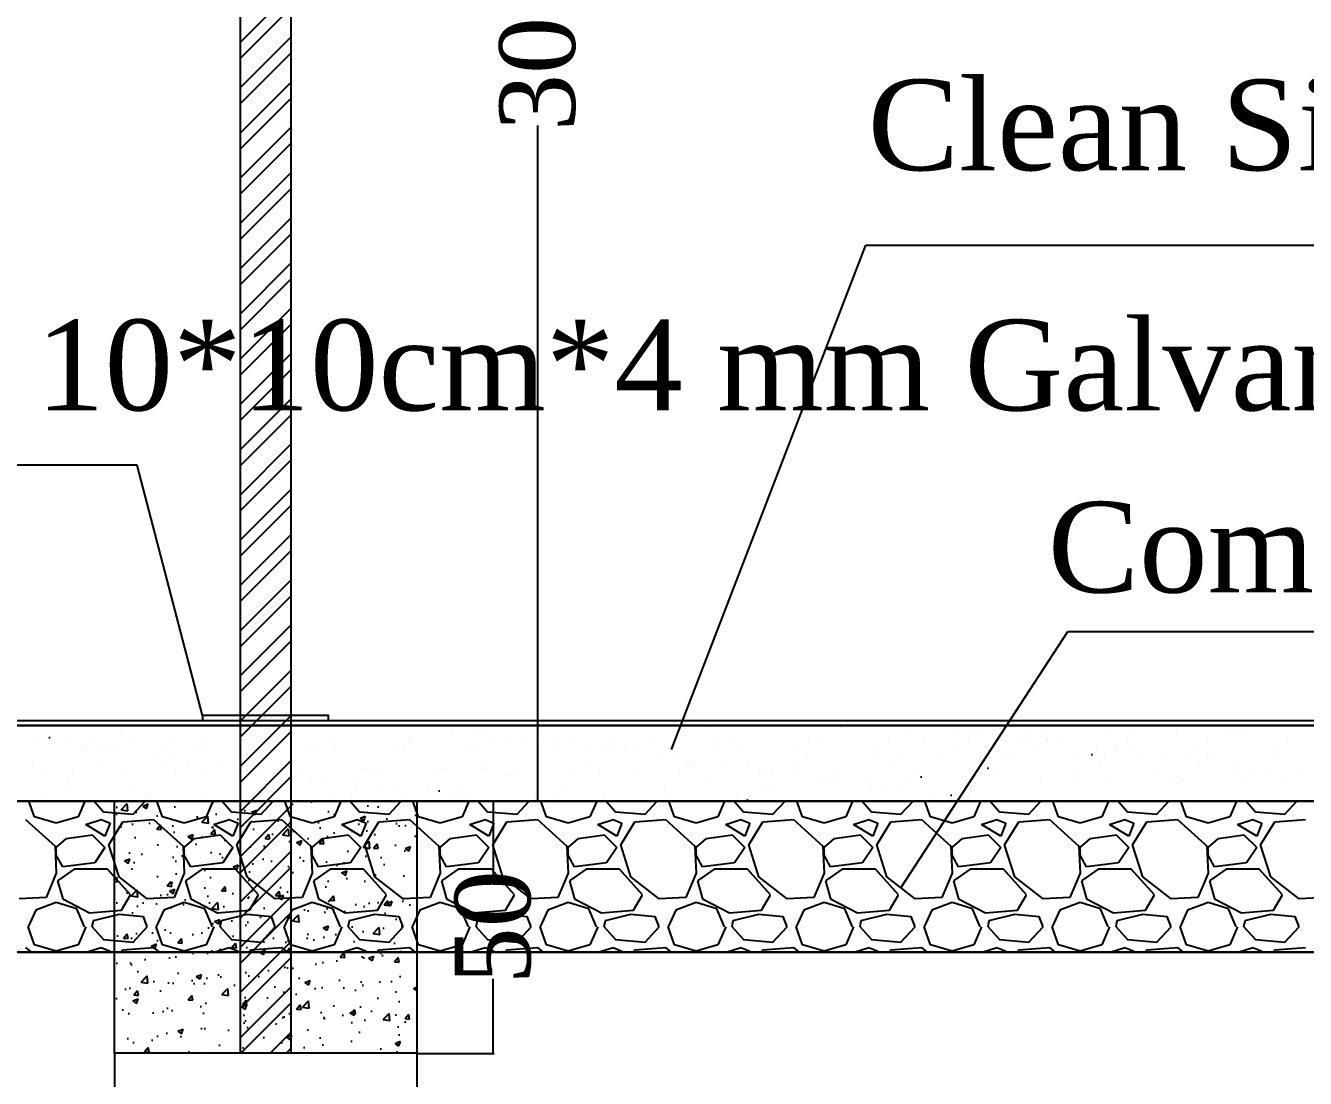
# Model space of a CAD drawing. Header units: centimetres. Extents: x 19229 to 51025, y 9487 to 24710.
# Drawn here: x 25901.2 to 26155.2, y 10773.9 to 10982.9 of the extents above; entities that cross this region are included whole.
import ezdxf

# ---------------------------------------------------------------- set-up
doc = ezdxf.new("R2010")
doc.units = ezdxf.units.CM
doc.layers.get('0').update_dxf_attribs({"linetype": 'CONTINUOUS'})
doc.layers.get('DEFPOINTS').update_dxf_attribs({"linetype": 'CONTINUOUS'})
doc.styles.add('style2', font='times.ttf', dxfattribs={"height": 15})
doc.styles.add('style3', font='times.ttf', dxfattribs={"height": 25})
doc.dimstyles.get("Standard").update_dxf_attribs({"dimtxt": 15, "dimasz": 0.18, "dimexe": 0.18, "dimexo": 0.0625, "dimgap": 0.09, "dimtad": 0, "dimdec": 0, "dimzin": 0, "dimdsep": 46, "dimtxsty": 'style2', "dimcen": 0.09, "dimadec": 0, "dimazin": 0, "dimtfac": 1, "dimtdec": 0, "dimtofl": 0, "dimtmove": 0, "dimatfit": 3, "dimfxl": 1, "dimtolj": 1, "dimtzin": 0, "dimarcsym": 0})
pattern_1 = [(37.5, (3570.38, 1228.156), (-1.60003, 48.941324), [0, -38.608, 0, -43.18, 0, -41.275]), (7.5, (3570.38, 1228.156), (44.95233, 71.68251), [0, -20.828, 0, -34.798, 0, -13.335]), (327.5, (3539.136, 1228.156), (79.09924, 0.14372), [0, -12.7, 0, -45.72, 0, -59.69]), (317.5, (3539.136, 1228.156), (76.35565, 22.29293), [0, -6.35, 0, -29.972, 0, -34.29])]

# ---------------------------------------------------------------- blocks, each defined once
blk = doc.blocks.new('*D59')
at = {"color": 0, "lineweight": -2, "ltscale": 20, "transparency": 16777216}
for p, q in [((25918.85, 10778.84), (25918.85, 10756.4)), ((25978.85, 10778.84), (25978.85, 10756.4)), ((25919.03, 10756.58), (25938.55, 10756.58)), ((25978.67, 10756.58), (25959.14, 10756.58))]:
    blk.add_line(p, q, dxfattribs=at)
at = {"color": 0, "ltscale": 20, "transparency": 16777216}
for points in [[(25919.03, 10756.61), (25919.03, 10756.55), (25918.85, 10756.58)], [(25978.67, 10756.61), (25978.67, 10756.55), (25978.85, 10756.58)]]:
    blk.add_solid(points, dxfattribs=at)
at = {"layer": 'DEFPOINTS', "color": 0, "ltscale": 20, "transparency": 16777216}
for p in [(25918.85, 10778.91), (25978.85, 10778.91), (25978.85, 10756.58)]:
    blk.add_point(p, dxfattribs=at)
at = {"color": 0, "ltscale": 20, "transparency": 16777216, "insert": (25948.85, 10756.58), "char_height": 15, "attachment_point": 5, "style": 'style2'}
blk.add_mtext('\\A1;60', dxfattribs=at)
blk = doc.blocks.new('*D60')
at = {"color": 0, "lineweight": -2, "ltscale": 20, "transparency": 16777216}
for p, q in [((25978.91, 10828.91), (25994.19, 10828.91)), ((25994.01, 10828.73), (25994.01, 10814.11)), ((25994.01, 10779.02), (25994.01, 10793.63)), ((25978.91, 10778.84), (25994.19, 10778.84))]:
    blk.add_line(p, q, dxfattribs=at)
at = {"color": 0, "ltscale": 20, "transparency": 16777216}
for points in [[(25993.98, 10828.73), (25994.04, 10828.73), (25994.01, 10828.91)], [(25993.98, 10779.02), (25994.04, 10779.02), (25994.01, 10778.84)]]:
    blk.add_solid(points, dxfattribs=at)
at = {"layer": 'DEFPOINTS', "color": 0, "ltscale": 20, "transparency": 16777216}
for p in [(25978.85, 10828.91), (25978.85, 10778.84), (25994.01, 10778.84)]:
    blk.add_point(p, dxfattribs=at)
at = {"color": 0, "ltscale": 20, "transparency": 16777216, "insert": (25994.01, 10803.87), "char_height": 15, "attachment_point": 5, "rotation": 90, "style": 'style2'}
blk.add_mtext('\\A1;50', dxfattribs=at)
blk = doc.blocks.new('*D64')
at = {"color": 0, "lineweight": -2, "ltscale": 20, "transparency": 16777216}
for p, q in [((26016.8, 11128.91), (26002.67, 11128.91)), ((26002.85, 11128.73), (26002.85, 10994.76)), ((26002.85, 10829.09), (26002.85, 10963.05)), ((25972.68, 10828.91), (26003.03, 10828.91))]:
    blk.add_line(p, q, dxfattribs=at)
at = {"color": 0, "ltscale": 20, "transparency": 16777216}
for points in [[(26002.82, 11128.73), (26002.88, 11128.73), (26002.85, 11128.91)], [(26002.82, 10829.09), (26002.88, 10829.09), (26002.85, 10828.91)]]:
    blk.add_solid(points, dxfattribs=at)
at = {"layer": 'DEFPOINTS', "color": 0, "ltscale": 20, "transparency": 16777216}
for p in [(26002.85, 11128.91), (26016.86, 11128.91), (25972.62, 10828.91)]:
    blk.add_point(p, dxfattribs=at)
at = {"color": 0, "ltscale": 20, "transparency": 16777216, "insert": (26002.85, 10978.91), "char_height": 15, "attachment_point": 5, "rotation": 90, "style": 'style2'}
blk.add_mtext('\\A1;300', dxfattribs=at)

msp = doc.modelspace()

# ---------------------------------------------------------------- hatches: boundary and pattern name
at = {"ltscale": 20}
h = msp.add_hatch(dxfattribs=at)
h.set_pattern_fill('STEEL', scale=2)
h.set_pattern_definition([(45, (-3828.197, 0), (-4.490128, 4.490128), []), (45, (-3828.197, 3.175), (-4.490128, 4.490128), [])])
h.paths.add_polyline_path([(25943.85, 11153.91), (25953.85, 11153.91), (25953.85, 11093.03), (25953.85, 10778.91), (25943.85, 10778.91)])
h = msp.add_hatch()
h.set_pattern_fill('AR-SAND')
h.set_pattern_definition(pattern_1)
h.paths.add_polyline_path([(25728.83, 10843.91), (26127.73, 10843.91), (26127.73, 10833.91), (26127.73, 10828.91), (25728.83, 10828.91)])
h = msp.add_hatch()
h.set_pattern_fill('AR-SAND')
h.set_pattern_definition(pattern_1)
h.paths.add_polyline_path([(25728.83, 10843.91), (26127.73, 10843.91), (26127.73, 10833.91), (26127.73, 10828.91), (25728.83, 10828.91)])
at = {"ltscale": 500}
h = msp.add_hatch(dxfattribs=at)
h.set_pattern_fill('CONCRETE_C', scale=1.5, pattern_type=2)
h.set_pattern_definition([(50, (4092.806, 1166.579), (10.7589027, -0.941282), [1.125, -12.375]), (355, (4092.806, 1166.579), (-2.08127, 11.282882), [0.9, -9.9]), (100.4514, (4093.703, 1166.5), (8.6776407, 10.341593), [0.956103, -10.5171317]), (46.1842, (4092.806, 1169.579), (16.008616, -2.482785), [1.6875, -18.5625]), (96.6356, (4094.14, 1169.372), (14.019941, 14.611768), [1.434154, -15.775695]), (351.1842, (4092.806, 1169.579), (14.019929, 14.611779), [1.35, -14.85]), (21, (4094.306, 1168.829), (8.9536058, -6.0392834), [1.125, -12.375]), (326, (4094.306, 1168.829), (3.64973, 10.8772507), [0.9, -9.9]), (71.4514, (4095.052, 1168.325), (12.6033394, 4.8379575), [0.956103, -10.5171317]), (37.5, (4092.806, 1166.5786), (0.1823978, 4.9934078), [0, -9.78, 0, -10.05, 0, -9.9375]), (7.5, (4092.806, 1166.5786), (3.9460431, 5.9161757), [0, -5.73, 0, -9.555, 0, -3.7875]), (327.5, (4089.461, 1166.5786), (8.00733654, -0.3383231), [0, -3.75, 0, -11.7, 0, -15.525]), (317.5, (4087.961, 1166.5786), (8.7477925, 1.5015747), [0, -4.875, 0, -7.77, 0, -11.025])])
h.paths.add_polyline_path([(25918.85, 10828.91), (25978.85, 10828.91), (25978.85, 10778.91), (25918.85, 10778.91)])

# ---------------------------------------------------------------- linework, layer by layer
at = {"color": 7, "ltscale": 20}
for p, q in [((25953.85, 11088.91), (25953.85, 10778.91)), ((26029.42, 10839.14), (26067.99, 10939.27)), ((26067.99, 10939.27), (26264.77, 10939.27)), ((25923.33, 10895.59), (25793.5, 10895.59)), ((25936.35, 10845.91), (25923.33, 10895.59)), ((26074.95, 10811.7), (26108.08, 10862.61)), ((26108.08, 10862.61), (26340.84, 10862.61))]:
    msp.add_line(p, q, dxfattribs=at)
at = {"color": 7}
for p, q in [((25728.83, 10843.91), (26168.85, 10843.91)), ((25728.83, 10843.91), (26168.85, 10843.91)), ((26168.85, 10843.91), (25728.83, 10843.91)), ((25730.33, 10844.91), (26168.85, 10844.91)), ((25920.07, 10843.3), (25920.07, 10843.3)), ((25985.91, 10843.28), (25985.91, 10843.28)), ((26036.59, 10843.67), (26036.59, 10843.67)), ((26049.59, 10843.74), (26049.59, 10843.74)), ((26062.89, 10843.57), (26062.89, 10843.57)), ((25903.32, 10841.01), (25903.32, 10841.01)), ((25909.38, 10840.95), (25909.38, 10840.95)), ((25914.28, 10841.36), (25914.28, 10841.36)), ((25922.68, 10840.78), (25922.68, 10840.78)), ((25930.1, 10841.33), (25930.1, 10841.33)), ((25945.92, 10841.31), (25945.92, 10841.31)), ((25961.74, 10841.28), (25961.74, 10841.28)), ((25977.56, 10841.25), (25977.56, 10841.25)), ((25990.04, 10842.74), (25990.04, 10842.74)), ((25992.69, 10842.39), (25992.69, 10842.39)), ((25993.38, 10841.22), (25993.38, 10841.22)), ((25999.59, 10841.48), (25999.59, 10841.48)), ((26003.72, 10840.94), (26003.72, 10840.94)), ((26009.2, 10841.19), (26009.2, 10841.19)), ((26018.19, 10840.95), (26018.19, 10840.95)), ((26025.02, 10841.16), (26025.02, 10841.16)), ((26038.52, 10841.12), (26038.52, 10841.12)), ((26040.84, 10841.13), (26040.84, 10841.13)), ((26056.66, 10841.1), (26056.66, 10841.1)), ((26059.14, 10841.57), (26059.14, 10841.57)), ((26072.48, 10841.08), (26072.48, 10841.08)), ((26076.61, 10843.07), (26076.61, 10843.07)), ((26079.47, 10841.75), (26079.47, 10841.75)), ((26086.32, 10843.22), (26086.32, 10843.22)), ((26088.3, 10841.05), (26088.3, 10841.05)), ((26089.6, 10843.14), (26089.6, 10843.14)), ((26090.45, 10842.68), (26090.45, 10842.68)), ((26093.09, 10842.33), (26093.09, 10842.33)), ((26099.16, 10841.34), (26099.16, 10841.34)), ((26099.99, 10841.42), (26099.99, 10841.42)), ((26100.1, 10842.19), (26100.1, 10842.19)), ((26102.9, 10842.97), (26102.9, 10842.97)), ((26104.12, 10841.02), (26104.12, 10841.02)), ((26104.12, 10840.88), (26104.12, 10840.88)), ((26116.62, 10842.47), (26116.62, 10842.47)), ((26119.94, 10840.99), (26119.94, 10840.99)), ((26120.43, 10842.37), (26120.43, 10842.37)), ((26129.62, 10842.53), (26129.62, 10842.53)), ((26135.75, 10840.96), (26135.75, 10840.96)), ((26140.12, 10841.96), (26140.12, 10841.96)), ((26141.05, 10842.82), (26141.05, 10842.82)), ((26142.91, 10842.36), (26142.91, 10842.36)), ((26151.57, 10840.93), (26151.57, 10840.93)), ((25905.96, 10840.66), (25905.96, 10840.66)), ((25912.13, 10840), (25912.13, 10840)), ((25912.86, 10839.75), (25912.86, 10839.75)), ((25915.65, 10839.25), (25915.65, 10839.25)), ((25916.99, 10839.21), (25916.99, 10839.21)), ((25919.63, 10838.86), (25919.63, 10838.86)), ((25927.95, 10839.97), (25927.95, 10839.97)), ((25935.34, 10838.84), (25935.34, 10838.84)), ((25936.28, 10839.7), (25936.28, 10839.7)), ((25936.4, 10840.28), (25936.4, 10840.28)), ((25943.77, 10839.94), (25943.77, 10839.94)), ((25949.4, 10840.35), (25949.4, 10840.35)), ((25956.61, 10839.87), (25956.61, 10839.87)), ((25959.59, 10839.91), (25959.59, 10839.91)), ((25962.69, 10840.18), (25962.69, 10840.18)), ((25975.41, 10839.88), (25975.41, 10839.88)), ((25976.3, 10839.47), (25976.3, 10839.47)), ((25976.42, 10839.68), (25976.42, 10839.68)), ((25977.24, 10840.32), (25977.24, 10840.32)), ((25989.41, 10839.75), (25989.41, 10839.75)), ((25991.23, 10839.85), (25991.23, 10839.85)), ((25997.56, 10840.5), (25997.56, 10840.5)), ((26002.71, 10839.58), (26002.71, 10839.58)), ((26006.36, 10840.59), (26006.36, 10840.59)), ((26007.05, 10839.83), (26007.05, 10839.83)), ((26013.26, 10839.68), (26013.26, 10839.68)), ((26016.43, 10839.08), (26016.43, 10839.08)), ((26017.25, 10840.09), (26017.25, 10840.09)), ((26017.39, 10839.14), (26017.39, 10839.14)), ((26020.04, 10838.79), (26020.04, 10838.79)), ((26022.87, 10839.8), (26022.87, 10839.8)), ((26029.42, 10839.14), (26029.42, 10839.14)), ((26038.69, 10839.77), (26038.69, 10839.77)), ((26042.72, 10838.97), (26042.72, 10838.97)), ((26054.51, 10839.74), (26054.51, 10839.74)), ((26056.44, 10838.48), (26056.44, 10838.48)), ((26058.21, 10840.71), (26058.21, 10840.71)), ((26069.44, 10838.54), (26069.44, 10838.54)), ((26070.33, 10839.71), (26070.33, 10839.71)), ((26082.73, 10838.37), (26082.73, 10838.37)), ((26086.15, 10839.68), (26086.15, 10839.68)), ((26101.97, 10839.65), (26101.97, 10839.65)), ((26106.77, 10840.53), (26106.77, 10840.53)), ((26113.67, 10839.62), (26113.67, 10839.62)), ((26117.79, 10839.62), (26117.79, 10839.62)), ((26117.8, 10839.08), (26117.8, 10839.08)), ((26120.44, 10838.73), (26120.44, 10838.73)), ((26133.61, 10839.6), (26133.61, 10839.6)), ((26149.43, 10839.57), (26149.43, 10839.57)), ((25902.52, 10836.19), (25902.52, 10836.19)), ((25916.24, 10835.69), (25916.24, 10835.69)), ((25926.53, 10837.95), (25926.53, 10837.95)), ((25929.23, 10835.75), (25929.23, 10835.75)), ((25930.66, 10837.41), (25930.66, 10837.41)), ((25933.31, 10837.06), (25933.31, 10837.06)), ((25940.21, 10836.15), (25940.21, 10836.15)), ((25992.51, 10835.86), (25992.51, 10835.86)), ((26012.83, 10836.04), (26012.83, 10836.04)), ((26026.94, 10837.88), (26026.94, 10837.88)), ((26031.07, 10837.34), (26031.07, 10837.34)), ((26033.46, 10836.49), (26033.46, 10836.49)), ((26033.71, 10836.99), (26033.71, 10836.99)), ((26040.61, 10836.08), (26040.61, 10836.08)), ((26053.79, 10836.66), (26053.79, 10836.66)), ((26073.48, 10836.25), (26073.48, 10836.25)), ((26074.42, 10837.11), (26074.42, 10837.11)), ((26094.74, 10837.29), (26094.74, 10837.29)), ((26096.45, 10837.88), (26096.45, 10837.88)), ((26109.45, 10837.94), (26109.45, 10837.94)), ((26114.43, 10836.88), (26114.43, 10836.88)), ((26115.37, 10837.74), (26115.37, 10837.74)), ((26122.75, 10837.77), (26122.75, 10837.77)), ((26127.34, 10837.82), (26127.34, 10837.82)), ((26131.47, 10837.27), (26131.47, 10837.27)), ((26134.11, 10836.93), (26134.11, 10836.93)), ((26135.7, 10837.91), (26135.7, 10837.91)), ((26136.47, 10837.28), (26136.47, 10837.28)), ((26141.01, 10836.02), (26141.01, 10836.02)), ((26149.46, 10837.34), (26149.46, 10837.34)), ((25904.42, 10835.09), (25904.42, 10835.09)), ((25909.66, 10833.76), (25909.66, 10833.76)), ((25910.6, 10834.62), (25910.6, 10834.62)), ((25920.24, 10835.06), (25920.24, 10835.06)), ((25930.93, 10834.79), (25930.93, 10834.79)), ((25936.06, 10835.03), (25936.06, 10835.03)), ((25942.53, 10835.58), (25942.53, 10835.58)), ((25944.34, 10835.61), (25944.34, 10835.61)), ((25946.98, 10835.26), (25946.98, 10835.26)), ((25950.62, 10834.38), (25950.62, 10834.38)), ((25951.55, 10835.24), (25951.55, 10835.24)), ((25951.88, 10835), (25951.88, 10835)), ((25953.88, 10834.35), (25953.88, 10834.35)), ((25956.25, 10835.09), (25956.25, 10835.09)), ((25958.01, 10833.81), (25958.01, 10833.81)), ((25960.66, 10833.46), (25960.66, 10833.46)), ((25967.7, 10834.97), (25967.7, 10834.97)), ((25969.24, 10835.15), (25969.24, 10835.15)), ((25971.88, 10835.42), (25971.88, 10835.42)), ((25982.54, 10834.98), (25982.54, 10834.98)), ((25983.52, 10834.94), (25983.52, 10834.94)), ((25991.57, 10835.01), (25991.57, 10835.01)), ((25996.26, 10834.49), (25996.26, 10834.49)), ((25999.34, 10834.91), (25999.34, 10834.91)), ((26009.26, 10834.55), (26009.26, 10834.55)), ((26015.16, 10834.88), (26015.16, 10834.88)), ((26022.55, 10834.38), (26022.55, 10834.38)), ((26030.98, 10834.86), (26030.98, 10834.86)), ((26032.52, 10835.63), (26032.52, 10835.63)), ((26036.27, 10833.89), (26036.27, 10833.89)), ((26044.74, 10835.54), (26044.74, 10835.54)), ((26046.8, 10834.83), (26046.8, 10834.83)), ((26047.39, 10835.19), (26047.39, 10835.19)), ((26049.27, 10833.95), (26049.27, 10833.95)), ((26054.29, 10834.28), (26054.29, 10834.28)), ((26058.42, 10833.74), (26058.42, 10833.74)), ((26061.06, 10833.39), (26061.06, 10833.39)), ((26062.57, 10833.78), (26062.57, 10833.78)), ((26062.62, 10834.8), (26062.62, 10834.8)), ((26076.29, 10833.28), (26076.29, 10833.28)), ((26078.44, 10834.77), (26078.44, 10834.77)), ((26089.28, 10833.35), (26089.28, 10833.35)), ((26094.26, 10834.74), (26094.26, 10834.74)), ((26102.58, 10833.18), (26102.58, 10833.18)), ((26110.08, 10834.71), (26110.08, 10834.71)), ((26125.9, 10834.68), (26125.9, 10834.68)), ((26130.64, 10833.28), (26130.64, 10833.28)), ((26141.72, 10834.65), (26141.72, 10834.65)), ((26145.14, 10835.47), (26145.14, 10835.47)), ((26147.79, 10835.13), (26147.79, 10835.13)), ((26150.97, 10833.45), (26150.97, 10833.45)), ((26154.69, 10834.22), (26154.69, 10834.22)), ((25909.06, 10831.16), (25909.06, 10831.16)), ((25922.36, 10830.99), (25922.36, 10830.99)), ((25966.82, 10830.78), (25966.82, 10830.78)), ((25967.56, 10832.55), (25967.56, 10832.55)), ((25971.69, 10832), (25971.69, 10832)), ((25974.33, 10831.66), (25974.33, 10831.66)), ((25981.23, 10830.75), (25981.23, 10830.75)), ((25987.15, 10830.96), (25987.15, 10830.96)), ((26007.78, 10831.41), (26007.78, 10831.41)), ((26028.11, 10831.58), (26028.11, 10831.58)), ((26047.8, 10831.17), (26047.8, 10831.17)), ((26048.73, 10832.03), (26048.73, 10832.03)), ((26067.96, 10832.48), (26067.96, 10832.48)), ((26069.06, 10832.2), (26069.06, 10832.2)), ((26072.09, 10831.94), (26072.09, 10831.94)), ((26074.73, 10831.59), (26074.73, 10831.59)), ((26081.63, 10830.68), (26081.63, 10830.68)), ((26088.75, 10831.8), (26088.75, 10831.8)), ((26089.69, 10832.65), (26089.69, 10832.65)), ((26110.01, 10832.83), (26110.01, 10832.83)), ((26116.3, 10832.68), (26116.3, 10832.68)), ((26129.3, 10832.75), (26129.3, 10832.75)), ((26129.7, 10832.42), (26129.7, 10832.42)), ((26142.59, 10832.58), (26142.59, 10832.58)), ((25703.83, 10828.91), (26168.85, 10828.91)), ((26168.85, 10828.91), (25728.83, 10828.91)), ((25728.83, 10828.91), (26168.85, 10828.91)), ((25903, 10825.8), (25901.89, 10828.91)), ((25905.24, 10829.71), (25905.24, 10829.71)), ((25912.96, 10828.91), (25911.63, 10825.8)), ((25914.83, 10828.91), (25916.71, 10826.82)), ((25922.55, 10826.31), (25924.94, 10828.91)), ((25924.93, 10829.3), (25924.93, 10829.3)), ((25925.87, 10830.16), (25925.87, 10830.16)), ((25928.4, 10825.8), (25927.29, 10828.91)), ((25936.08, 10830.5), (25936.08, 10830.5)), ((25938.36, 10828.91), (25937.03, 10825.8)), ((25940.23, 10828.91), (25942.11, 10826.82)), ((25946.2, 10830.33), (25946.2, 10830.33)), ((25947.95, 10826.31), (25950.34, 10828.91)), ((25949.08, 10830.56), (25949.08, 10830.56)), ((25953.8, 10825.8), (25952.69, 10828.91)), ((25962.37, 10830.39), (25962.37, 10830.39)), ((25963.76, 10828.91), (25962.43, 10825.8)), ((25965.63, 10828.91), (25967.51, 10826.82)), ((25965.89, 10829.92), (25965.89, 10829.92)), ((25973.35, 10826.31), (25975.74, 10828.91)), ((25976.1, 10829.89), (25976.1, 10829.89)), ((25979.2, 10825.8), (25978.09, 10828.91)), ((25985.36, 10830.2), (25985.36, 10830.2)), ((25989.16, 10828.91), (25987.83, 10825.8)), ((25988.01, 10829.86), (25988.01, 10829.86)), ((25989.09, 10829.96), (25989.09, 10829.96)), ((25991.03, 10828.91), (25992.91, 10826.82)), ((25994.91, 10828.95), (25994.91, 10828.95)), ((25998.75, 10826.31), (26001.14, 10828.91)), ((26002.39, 10829.79), (26002.39, 10829.79)), ((26004.6, 10825.8), (26003.49, 10828.91)), ((26006.84, 10830.55), (26006.84, 10830.55)), ((26014.56, 10828.91), (26013.23, 10825.8)), ((26016.11, 10829.29), (26016.11, 10829.29)), ((26016.43, 10828.91), (26018.31, 10826.82)), ((26024.15, 10826.31), (26026.54, 10828.91)), ((26030, 10825.8), (26028.89, 10828.91)), ((26029.1, 10829.36), (26029.1, 10829.36)), ((26039.96, 10828.91), (26038.63, 10825.8)), ((26041.83, 10828.91), (26043.71, 10826.82)), ((26042.4, 10829.19), (26042.4, 10829.19)), ((26049.55, 10826.31), (26051.94, 10828.91)), ((26055.4, 10825.8), (26054.29, 10828.91)), ((26065.36, 10828.91), (26064.03, 10825.8)), ((26067.23, 10828.91), (26069.11, 10826.82)), ((26074.95, 10826.31), (26077.34, 10828.91)), ((26080.8, 10825.8), (26079.69, 10828.91)), ((26085.76, 10830.14), (26085.76, 10830.14)), ((26088.41, 10829.79), (26088.41, 10829.79)), ((26090.76, 10828.91), (26089.43, 10825.8)), ((26092.63, 10828.91), (26094.51, 10826.82)), ((26100.35, 10826.31), (26102.74, 10828.91)), ((26106.2, 10825.8), (26105.09, 10828.91)), ((26116.16, 10828.91), (26114.83, 10825.8)), ((26118.03, 10828.91), (26119.91, 10826.82)), ((26125.75, 10826.31), (26128.14, 10828.91)), ((26131.6, 10825.8), (26130.49, 10828.91)), ((26141.56, 10828.91), (26140.23, 10825.8)), ((26143.43, 10828.91), (26145.31, 10826.82)), ((26151.15, 10826.31), (26153.54, 10828.91)), ((25907.31, 10824.53), (25903, 10825.8)), ((25911.63, 10825.8), (25907.31, 10824.53)), ((25916.71, 10826.82), (25922.55, 10826.31)), ((25932.71, 10824.53), (25928.4, 10825.8)), ((25937.03, 10825.8), (25932.71, 10824.53)), ((25942.11, 10826.82), (25947.95, 10826.31)), ((25958.11, 10824.53), (25953.8, 10825.8)), ((25962.43, 10825.8), (25958.11, 10824.53)), ((25967.51, 10826.82), (25973.35, 10826.31)), ((25983.51, 10824.53), (25979.2, 10825.8)), ((25987.83, 10825.8), (25983.51, 10824.53)), ((25992.91, 10826.82), (25998.75, 10826.31)), ((26008.91, 10824.53), (26004.6, 10825.8)), ((26013.23, 10825.8), (26008.91, 10824.53)), ((26018.31, 10826.82), (26024.15, 10826.31)), ((26034.31, 10824.53), (26030, 10825.8)), ((26038.63, 10825.8), (26034.31, 10824.53)), ((26043.71, 10826.82), (26049.55, 10826.31)), ((26059.71, 10824.53), (26055.4, 10825.8)), ((26064.03, 10825.8), (26059.71, 10824.53)), ((26069.11, 10826.82), (26074.95, 10826.31)), ((26085.11, 10824.53), (26080.8, 10825.8)), ((26089.43, 10825.8), (26085.11, 10824.53)), ((26094.51, 10826.82), (26100.35, 10826.31)), ((26110.51, 10824.53), (26106.2, 10825.8)), ((26114.83, 10825.8), (26110.51, 10824.53)), ((26119.91, 10826.82), (26125.75, 10826.31)), ((26135.23, 10824.73), (26131.6, 10825.8)), ((26140.23, 10825.8), (26135.91, 10824.53)), ((26145.31, 10826.82), (26151.15, 10826.31)), ((25901.22, 10825.29), (25907.06, 10819.96)), ((25913.16, 10824.28), (25916.2, 10825.29)), ((25916.97, 10821.99), (25913.16, 10824.28)), ((25916.2, 10825.29), (25917.98, 10824.53)), ((25917.98, 10824.53), (25916.97, 10821.99)), ((25917.73, 10820.21), (25920.52, 10824.78)), ((25920.52, 10824.78), (25926.62, 10825.29)), ((25926.62, 10825.29), (25932.46, 10819.96)), ((25938.56, 10824.28), (25941.6, 10825.29)), ((25942.37, 10821.99), (25938.56, 10824.28)), ((25941.6, 10825.29), (25943.38, 10824.53)), ((25943.38, 10824.53), (25942.37, 10821.99)), ((25943.13, 10820.21), (25945.92, 10824.78)), ((25945.92, 10824.78), (25952.02, 10825.29)), ((25952.02, 10825.29), (25957.86, 10819.96)), ((25963.96, 10824.28), (25967, 10825.29)), ((25967.77, 10821.99), (25963.96, 10824.28)), ((25967, 10825.29), (25968.78, 10824.53)), ((25968.78, 10824.53), (25967.77, 10821.99)), ((25968.53, 10820.21), (25971.32, 10824.78)), ((25971.32, 10824.78), (25977.42, 10825.29)), ((25977.42, 10825.29), (25983.26, 10819.96)), ((25989.36, 10824.28), (25992.4, 10825.29)), ((25993.17, 10821.99), (25989.36, 10824.28)), ((25992.4, 10825.29), (25994.18, 10824.53)), ((25994.18, 10824.53), (25993.17, 10821.99)), ((25993.93, 10820.21), (25996.72, 10824.78)), ((25996.72, 10824.78), (26002.82, 10825.29)), ((26002.82, 10825.29), (26008.66, 10819.96)), ((26014.76, 10824.28), (26017.8, 10825.29)), ((26018.57, 10821.99), (26014.76, 10824.28)), ((26017.8, 10825.29), (26019.58, 10824.53)), ((26019.58, 10824.53), (26018.57, 10821.99)), ((26019.33, 10820.21), (26022.12, 10824.78)), ((26022.12, 10824.78), (26028.22, 10825.29)), ((26028.22, 10825.29), (26034.06, 10819.96)), ((26040.16, 10824.28), (26043.2, 10825.29)), ((26043.97, 10821.99), (26040.16, 10824.28)), ((26043.2, 10825.29), (26044.98, 10824.53)), ((26044.98, 10824.53), (26043.97, 10821.99)), ((26044.73, 10820.21), (26047.52, 10824.78)), ((26047.52, 10824.78), (26053.62, 10825.29)), ((26053.62, 10825.29), (26059.46, 10819.96)), ((26065.56, 10824.28), (26068.6, 10825.29)), ((26069.37, 10821.99), (26065.56, 10824.28)), ((26068.6, 10825.29), (26070.38, 10824.53)), ((26070.38, 10824.53), (26069.37, 10821.99)), ((26070.13, 10820.21), (26072.92, 10824.78)), ((26072.92, 10824.78), (26079.02, 10825.29)), ((26079.02, 10825.29), (26084.86, 10819.96)), ((26090.96, 10824.28), (26094, 10825.29)), ((26094.77, 10821.99), (26090.96, 10824.28)), ((26094, 10825.29), (26095.78, 10824.53)), ((26095.78, 10824.53), (26094.77, 10821.99)), ((26095.53, 10820.21), (26098.32, 10824.78)), ((26098.32, 10824.78), (26104.42, 10825.29)), ((26104.42, 10825.29), (26110.26, 10819.96)), ((26116.36, 10824.28), (26119.4, 10825.29)), ((26120.17, 10821.99), (26116.36, 10824.28)), ((26119.4, 10825.29), (26121.18, 10824.53)), ((26121.18, 10824.53), (26120.17, 10821.99)), ((26120.93, 10820.21), (26123.72, 10824.78)), ((26123.72, 10824.78), (26129.82, 10825.29)), ((26129.82, 10825.29), (26135.23, 10820.35)), ((26135.91, 10824.53), (26135.23, 10824.73)), ((26141.76, 10824.28), (26144.8, 10825.29)), ((26145.57, 10821.99), (26141.76, 10824.28)), ((26144.8, 10825.29), (26146.58, 10824.53)), ((26146.58, 10824.53), (26145.57, 10821.99)), ((26146.33, 10820.21), (26149.12, 10824.78)), ((26149.12, 10824.78), (26155.22, 10825.29)), ((25907.31, 10819.7), (25909.35, 10821.48)), ((25909.35, 10821.48), (25914.43, 10822.24)), ((25914.43, 10822.24), (25916.97, 10819.7)), ((25932.71, 10819.7), (25934.75, 10821.48)), ((25934.75, 10821.48), (25939.83, 10822.24)), ((25939.83, 10822.24), (25942.37, 10819.7)), ((25958.11, 10819.7), (25960.15, 10821.48)), ((25960.15, 10821.48), (25965.23, 10822.24)), ((25965.23, 10822.24), (25967.77, 10819.7)), ((25983.51, 10819.7), (25985.55, 10821.48)), ((25985.55, 10821.48), (25990.63, 10822.24)), ((25990.63, 10822.24), (25993.17, 10819.7)), ((26008.91, 10819.7), (26010.95, 10821.48)), ((26010.95, 10821.48), (26016.03, 10822.24)), ((26016.03, 10822.24), (26018.57, 10819.7)), ((26034.31, 10819.7), (26036.35, 10821.48)), ((26036.35, 10821.48), (26041.43, 10822.24)), ((26041.43, 10822.24), (26043.97, 10819.7)), ((26059.71, 10819.7), (26061.75, 10821.48)), ((26061.75, 10821.48), (26066.83, 10822.24)), ((26066.83, 10822.24), (26069.37, 10819.7)), ((26085.11, 10819.7), (26087.15, 10821.48)), ((26087.15, 10821.48), (26092.23, 10822.24)), ((26092.23, 10822.24), (26094.77, 10819.7)), ((26110.51, 10819.7), (26112.55, 10821.48)), ((26112.55, 10821.48), (26117.63, 10822.24)), ((26117.63, 10822.24), (26120.17, 10819.7)), ((26135.91, 10819.7), (26137.95, 10821.48)), ((26137.95, 10821.48), (26143.03, 10822.24)), ((26143.03, 10822.24), (26145.57, 10819.7)), ((25907.06, 10819.96), (25907.31, 10814.62)), ((25907.31, 10818.18), (25907.31, 10819.7)), ((25908.58, 10815.89), (25907.31, 10818.18)), ((25916.97, 10819.7), (25914.93, 10816.66)), ((25919.76, 10813.86), (25917.73, 10820.21)), ((25932.46, 10819.96), (25932.71, 10814.62)), ((25932.71, 10818.18), (25932.71, 10819.7)), ((25933.98, 10815.89), (25932.71, 10818.18)), ((25942.37, 10819.7), (25940.33, 10816.66)), ((25945.16, 10813.86), (25943.13, 10820.21)), ((25957.86, 10819.96), (25958.11, 10814.62)), ((25958.11, 10818.18), (25958.11, 10819.7)), ((25959.38, 10815.89), (25958.11, 10818.18)), ((25967.77, 10819.7), (25965.73, 10816.66)), ((25970.56, 10813.86), (25968.53, 10820.21)), ((25983.26, 10819.96), (25983.51, 10814.62)), ((25983.51, 10818.18), (25983.51, 10819.7)), ((25984.78, 10815.89), (25983.51, 10818.18)), ((25993.17, 10819.7), (25991.13, 10816.66)), ((25995.96, 10813.86), (25993.93, 10820.21)), ((26008.66, 10819.96), (26008.91, 10814.62)), ((26008.91, 10818.18), (26008.91, 10819.7)), ((26010.18, 10815.89), (26008.91, 10818.18)), ((26018.57, 10819.7), (26016.53, 10816.66)), ((26021.36, 10813.86), (26019.33, 10820.21)), ((26034.06, 10819.96), (26034.31, 10814.62)), ((26034.31, 10818.18), (26034.31, 10819.7)), ((26035.58, 10815.89), (26034.31, 10818.18)), ((26043.97, 10819.7), (26041.93, 10816.66)), ((26046.76, 10813.86), (26044.73, 10820.21)), ((26059.46, 10819.96), (26059.71, 10814.62)), ((26059.71, 10818.18), (26059.71, 10819.7)), ((26060.98, 10815.89), (26059.71, 10818.18)), ((26069.37, 10819.7), (26067.33, 10816.66)), ((26072.16, 10813.86), (26070.13, 10820.21)), ((26084.86, 10819.96), (26085.11, 10814.62)), ((26085.11, 10818.18), (26085.11, 10819.7)), ((26086.38, 10815.89), (26085.11, 10818.18)), ((26094.77, 10819.7), (26092.73, 10816.66)), ((26097.56, 10813.86), (26095.53, 10820.21)), ((26110.26, 10819.96), (26110.51, 10814.62)), ((26110.51, 10818.18), (26110.51, 10819.7)), ((26111.78, 10815.89), (26110.51, 10818.18)), ((26120.17, 10819.7), (26118.13, 10816.66)), ((26122.96, 10813.86), (26120.93, 10820.21)), ((26135.23, 10820.35), (26135.66, 10819.96)), ((26135.66, 10819.96), (26135.91, 10814.62)), ((26135.91, 10818.18), (26135.91, 10819.7)), ((26137.18, 10815.89), (26135.91, 10818.18)), ((26145.57, 10819.7), (26143.53, 10816.66)), ((26148.36, 10813.86), (26146.33, 10820.21)), ((25910.87, 10815.39), (25907.57, 10813.1)), ((25914.93, 10816.66), (25908.58, 10815.89)), ((25917.47, 10815.39), (25910.87, 10815.39)), ((25922.05, 10810.31), (25917.47, 10815.39)), ((25936.27, 10815.39), (25932.97, 10813.1)), ((25940.33, 10816.66), (25933.98, 10815.89)), ((25942.87, 10815.39), (25936.27, 10815.39)), ((25947.45, 10810.31), (25942.87, 10815.39)), ((25961.67, 10815.39), (25958.37, 10813.1)), ((25965.73, 10816.66), (25959.38, 10815.89)), ((25968.27, 10815.39), (25961.67, 10815.39)), ((25972.85, 10810.31), (25968.27, 10815.39)), ((25987.07, 10815.39), (25983.77, 10813.1)), ((25991.13, 10816.66), (25984.78, 10815.89)), ((25993.67, 10815.39), (25987.07, 10815.39)), ((25998.25, 10810.31), (25993.67, 10815.39)), ((26012.47, 10815.39), (26009.17, 10813.1)), ((26016.53, 10816.66), (26010.18, 10815.89)), ((26019.07, 10815.39), (26012.47, 10815.39)), ((26023.65, 10810.31), (26019.07, 10815.39)), ((26037.87, 10815.39), (26034.57, 10813.1)), ((26041.93, 10816.66), (26035.58, 10815.89)), ((26044.47, 10815.39), (26037.87, 10815.39)), ((26049.05, 10810.31), (26044.47, 10815.39)), ((26063.27, 10815.39), (26059.97, 10813.1)), ((26067.33, 10816.66), (26060.98, 10815.89)), ((26069.87, 10815.39), (26063.27, 10815.39)), ((26074.45, 10810.31), (26069.87, 10815.39)), ((26088.67, 10815.39), (26085.37, 10813.1)), ((26092.73, 10816.66), (26086.38, 10815.89)), ((26095.27, 10815.39), (26088.67, 10815.39)), ((26099.85, 10810.31), (26095.27, 10815.39)), ((26114.07, 10815.39), (26110.77, 10813.1)), ((26118.13, 10816.66), (26111.78, 10815.89)), ((26120.67, 10815.39), (26114.07, 10815.39)), ((26125.25, 10810.31), (26120.67, 10815.39)), ((26139.47, 10815.39), (26136.17, 10813.1)), ((26143.53, 10816.66), (26137.18, 10815.89)), ((26146.07, 10815.39), (26139.47, 10815.39)), ((26150.65, 10810.31), (26146.07, 10815.39)), ((25907.31, 10814.62), (25905.28, 10809.8)), ((25907.57, 10813.1), (25908.58, 10809.54)), ((25925.35, 10809.54), (25919.76, 10813.86)), ((25932.71, 10814.62), (25930.68, 10809.8)), ((25932.97, 10813.1), (25933.98, 10809.54)), ((25950.75, 10809.54), (25945.16, 10813.86)), ((25958.11, 10814.62), (25956.08, 10809.8)), ((25958.37, 10813.1), (25959.38, 10809.54)), ((25976.15, 10809.54), (25970.56, 10813.86)), ((25983.51, 10814.62), (25981.48, 10809.8)), ((25983.77, 10813.1), (25984.78, 10809.54)), ((26001.55, 10809.54), (25995.96, 10813.86)), ((26008.91, 10814.62), (26006.88, 10809.8)), ((26009.17, 10813.1), (26010.18, 10809.54)), ((26026.95, 10809.54), (26021.36, 10813.86)), ((26034.31, 10814.62), (26032.28, 10809.8)), ((26034.57, 10813.1), (26035.58, 10809.54)), ((26052.35, 10809.54), (26046.76, 10813.86)), ((26059.71, 10814.62), (26057.68, 10809.8)), ((26059.97, 10813.1), (26060.98, 10809.54)), ((26077.75, 10809.54), (26072.16, 10813.86)), ((26085.11, 10814.62), (26083.08, 10809.8)), ((26085.37, 10813.1), (26086.38, 10809.54)), ((26103.15, 10809.54), (26097.56, 10813.86)), ((26110.51, 10814.62), (26108.48, 10809.8)), ((26110.77, 10813.1), (26111.78, 10809.54)), ((26128.55, 10809.54), (26122.96, 10813.86)), ((26135.23, 10813.01), (26133.88, 10809.8)), ((26135.91, 10814.62), (26135.23, 10813.01)), ((26136.17, 10813.1), (26137.18, 10809.54)), ((26153.95, 10809.54), (26148.36, 10813.86)), ((25920.27, 10807.26), (25922.05, 10810.31)), ((25945.67, 10807.26), (25947.45, 10810.31)), ((25971.07, 10807.26), (25972.85, 10810.31)), ((25996.47, 10807.26), (25998.25, 10810.31)), ((26021.87, 10807.26), (26023.65, 10810.31)), ((26047.27, 10807.26), (26049.05, 10810.31)), ((26072.67, 10807.26), (26074.45, 10810.31)), ((26098.07, 10807.26), (26099.85, 10810.31)), ((26123.47, 10807.26), (26125.25, 10810.31)), ((26148.87, 10807.26), (26150.65, 10810.31)), ((25905.28, 10809.8), (25899.95, 10809.54)), ((25907.31, 10808.78), (25903.25, 10807.26)), ((25911.38, 10807.51), (25907.31, 10808.78)), ((25908.58, 10809.54), (25913.92, 10806.75)), ((25930.68, 10809.8), (25925.35, 10809.54)), ((25932.71, 10808.78), (25928.65, 10807.26)), ((25936.78, 10807.51), (25932.71, 10808.78)), ((25933.98, 10809.54), (25939.32, 10806.75)), ((25956.08, 10809.8), (25950.75, 10809.54)), ((25958.11, 10808.78), (25954.05, 10807.26)), ((25962.18, 10807.51), (25958.11, 10808.78)), ((25959.38, 10809.54), (25964.72, 10806.75)), ((25981.48, 10809.8), (25976.15, 10809.54)), ((25983.51, 10808.78), (25979.45, 10807.26)), ((25987.58, 10807.51), (25983.51, 10808.78)), ((25984.78, 10809.54), (25990.12, 10806.75)), ((26006.88, 10809.8), (26001.55, 10809.54)), ((26008.91, 10808.78), (26004.85, 10807.26)), ((26012.98, 10807.51), (26008.91, 10808.78)), ((26010.18, 10809.54), (26015.52, 10806.75)), ((26032.28, 10809.8), (26026.95, 10809.54)), ((26034.31, 10808.78), (26030.25, 10807.26)), ((26038.38, 10807.51), (26034.31, 10808.78)), ((26035.58, 10809.54), (26040.92, 10806.75)), ((26057.68, 10809.8), (26052.35, 10809.54)), ((26059.71, 10808.78), (26055.65, 10807.26)), ((26063.78, 10807.51), (26059.71, 10808.78)), ((26060.98, 10809.54), (26066.32, 10806.75)), ((26083.08, 10809.8), (26077.75, 10809.54)), ((26085.11, 10808.78), (26081.05, 10807.26)), ((26089.18, 10807.51), (26085.11, 10808.78)), ((26086.38, 10809.54), (26091.72, 10806.75)), ((26108.48, 10809.8), (26103.15, 10809.54)), ((26110.51, 10808.78), (26106.45, 10807.26)), ((26114.58, 10807.51), (26110.51, 10808.78)), ((26111.78, 10809.54), (26117.12, 10806.75)), ((26133.88, 10809.8), (26128.55, 10809.54)), ((26135.23, 10808.53), (26131.85, 10807.26)), ((26135.91, 10808.78), (26135.23, 10808.53)), ((26139.98, 10807.51), (26135.91, 10808.78)), ((26137.18, 10809.54), (26142.52, 10806.75)), ((26159.28, 10809.8), (26153.95, 10809.54)), ((25903.25, 10807.26), (25901.73, 10803.96)), ((25912.9, 10803.96), (25911.38, 10807.51)), ((25913.92, 10806.75), (25920.27, 10807.26)), ((25914.43, 10803.96), (25914.68, 10805.23)), ((25914.68, 10805.23), (25919.76, 10806.5)), ((25919.76, 10806.5), (25924.59, 10805.99)), ((25925.35, 10803.96), (25924.59, 10805.99)), ((25928.65, 10807.26), (25927.13, 10803.96)), ((25938.3, 10803.96), (25936.78, 10807.51)), ((25939.32, 10806.75), (25945.67, 10807.26)), ((25939.83, 10803.96), (25940.08, 10805.23)), ((25940.08, 10805.23), (25945.16, 10806.5)), ((25945.16, 10806.5), (25949.99, 10805.99)), ((25950.75, 10803.96), (25949.99, 10805.99)), ((25954.05, 10807.26), (25952.53, 10803.96)), ((25963.7, 10803.96), (25962.18, 10807.51)), ((25964.72, 10806.75), (25971.07, 10807.26)), ((25965.23, 10803.96), (25965.48, 10805.23)), ((25965.48, 10805.23), (25970.56, 10806.5)), ((25970.56, 10806.5), (25975.39, 10805.99)), ((25976.15, 10803.96), (25975.39, 10805.99)), ((25979.45, 10807.26), (25977.93, 10803.96)), ((25989.1, 10803.96), (25987.58, 10807.51)), ((25990.12, 10806.75), (25996.47, 10807.26)), ((25990.63, 10803.96), (25990.88, 10805.23)), ((25990.88, 10805.23), (25995.96, 10806.5)), ((25995.96, 10806.5), (26000.79, 10805.99)), ((26001.55, 10803.96), (26000.79, 10805.99)), ((26004.85, 10807.26), (26003.33, 10803.96)), ((26014.5, 10803.96), (26012.98, 10807.51)), ((26015.52, 10806.75), (26021.87, 10807.26)), ((26016.03, 10803.96), (26016.28, 10805.23)), ((26016.28, 10805.23), (26021.36, 10806.5)), ((26021.36, 10806.5), (26026.19, 10805.99)), ((26026.95, 10803.96), (26026.19, 10805.99)), ((26030.25, 10807.26), (26028.73, 10803.96)), ((26039.9, 10803.96), (26038.38, 10807.51)), ((26040.92, 10806.75), (26047.27, 10807.26)), ((26041.43, 10803.96), (26041.68, 10805.23)), ((26041.68, 10805.23), (26046.76, 10806.5)), ((26046.76, 10806.5), (26051.59, 10805.99)), ((26052.35, 10803.96), (26051.59, 10805.99)), ((26055.65, 10807.26), (26054.13, 10803.96)), ((26065.3, 10803.96), (26063.78, 10807.51)), ((26066.32, 10806.75), (26072.67, 10807.26)), ((26066.83, 10803.96), (26067.08, 10805.23)), ((26067.08, 10805.23), (26072.16, 10806.5)), ((26072.16, 10806.5), (26076.99, 10805.99)), ((26077.75, 10803.96), (26076.99, 10805.99)), ((26081.05, 10807.26), (26079.53, 10803.96)), ((26090.7, 10803.96), (26089.18, 10807.51)), ((26091.72, 10806.75), (26098.07, 10807.26)), ((26092.23, 10803.96), (26092.48, 10805.23)), ((26092.48, 10805.23), (26097.56, 10806.5)), ((26097.56, 10806.5), (26102.39, 10805.99)), ((26103.15, 10803.96), (26102.39, 10805.99)), ((26106.45, 10807.26), (26104.93, 10803.96)), ((26116.1, 10803.96), (26114.58, 10807.51)), ((26117.12, 10806.75), (26123.47, 10807.26)), ((26117.63, 10803.96), (26117.88, 10805.23)), ((26117.88, 10805.23), (26122.96, 10806.5)), ((26122.96, 10806.5), (26127.79, 10805.99)), ((26128.55, 10803.96), (26127.79, 10805.99)), ((26131.85, 10807.26), (26130.33, 10803.96)), ((26141.5, 10803.96), (26139.98, 10807.51)), ((26142.52, 10806.75), (26148.87, 10807.26)), ((26143.03, 10803.96), (26143.28, 10805.23)), ((26143.28, 10805.23), (26148.36, 10806.5)), ((26148.36, 10806.5), (26153.19, 10805.99)), ((26153.95, 10803.96), (26153.19, 10805.99)), ((25903, 10800.4), (25901.73, 10803.96)), ((25913.16, 10803.96), (25911.63, 10800.4)), ((25914.43, 10803.96), (25916.71, 10801.42)), ((25922.55, 10800.91), (25925.35, 10803.96)), ((25928.4, 10800.4), (25927.13, 10803.96)), ((25938.56, 10803.96), (25937.03, 10800.4)), ((25939.83, 10803.96), (25942.11, 10801.42)), ((25947.95, 10800.91), (25950.75, 10803.96)), ((25953.8, 10800.4), (25952.53, 10803.96)), ((25963.96, 10803.96), (25962.43, 10800.4)), ((25965.23, 10803.96), (25967.51, 10801.42)), ((25973.35, 10800.91), (25976.15, 10803.96)), ((25979.2, 10800.4), (25977.93, 10803.96)), ((25989.36, 10803.96), (25987.83, 10800.4)), ((25990.63, 10803.96), (25992.91, 10801.42)), ((25998.75, 10800.91), (26001.55, 10803.96)), ((26004.6, 10800.4), (26003.33, 10803.96)), ((26014.76, 10803.96), (26013.23, 10800.4)), ((26016.03, 10803.96), (26018.31, 10801.42)), ((26024.15, 10800.91), (26026.95, 10803.96)), ((26030, 10800.4), (26028.73, 10803.96)), ((26040.16, 10803.96), (26038.63, 10800.4)), ((26041.43, 10803.96), (26043.71, 10801.42)), ((26049.55, 10800.91), (26052.35, 10803.96)), ((26055.4, 10800.4), (26054.13, 10803.96)), ((26065.56, 10803.96), (26064.03, 10800.4)), ((26066.83, 10803.96), (26069.11, 10801.42)), ((26074.95, 10800.91), (26077.75, 10803.96)), ((26080.8, 10800.4), (26079.53, 10803.96)), ((26090.96, 10803.96), (26089.43, 10800.4)), ((26092.23, 10803.96), (26094.51, 10801.42)), ((26100.35, 10800.91), (26103.15, 10803.96)), ((26106.2, 10800.4), (26104.93, 10803.96)), ((26116.36, 10803.96), (26114.83, 10800.4)), ((26117.63, 10803.96), (26119.91, 10801.42)), ((26125.75, 10800.91), (26128.55, 10803.96)), ((26131.6, 10800.4), (26130.33, 10803.96)), ((26141.76, 10803.96), (26140.23, 10800.4)), ((26143.03, 10803.96), (26145.31, 10801.42)), ((26151.15, 10800.91), (26153.95, 10803.96)), ((25907.31, 10799.13), (25903, 10800.4)), ((25911.63, 10800.4), (25907.31, 10799.13)), ((25916.71, 10801.42), (25922.55, 10800.91)), ((25932.71, 10799.13), (25928.4, 10800.4)), ((25937.03, 10800.4), (25932.71, 10799.13)), ((25942.11, 10801.42), (25947.95, 10800.91)), ((25958.11, 10799.13), (25953.8, 10800.4)), ((25962.43, 10800.4), (25958.11, 10799.13)), ((25967.51, 10801.42), (25973.35, 10800.91)), ((25983.51, 10799.13), (25979.2, 10800.4)), ((25987.83, 10800.4), (25983.51, 10799.13)), ((25992.91, 10801.42), (25998.75, 10800.91)), ((26008.91, 10799.13), (26004.6, 10800.4)), ((26013.23, 10800.4), (26008.91, 10799.13)), ((26018.31, 10801.42), (26024.15, 10800.91)), ((26034.31, 10799.13), (26030, 10800.4)), ((26038.63, 10800.4), (26034.31, 10799.13)), ((26043.71, 10801.42), (26049.55, 10800.91)), ((26059.71, 10799.13), (26055.4, 10800.4)), ((26064.03, 10800.4), (26059.71, 10799.13)), ((26069.11, 10801.42), (26074.95, 10800.91)), ((26085.11, 10799.13), (26080.8, 10800.4)), ((26089.43, 10800.4), (26085.11, 10799.13)), ((26094.51, 10801.42), (26100.35, 10800.91)), ((26110.51, 10799.13), (26106.2, 10800.4)), ((26114.83, 10800.4), (26110.51, 10799.13)), ((26119.91, 10801.42), (26125.75, 10800.91)), ((26135.23, 10799.33), (26131.6, 10800.4)), ((26140.23, 10800.4), (26135.91, 10799.13)), ((26145.31, 10801.42), (26151.15, 10800.91)), ((25703.83, 10798.91), (26168.85, 10798.91)), ((25901.22, 10799.89), (25902.3, 10798.91)), ((25913.25, 10798.91), (25916.2, 10799.89)), ((25916.2, 10799.89), (25917.98, 10799.13)), ((25917.98, 10799.13), (25917.89, 10798.91)), ((25920.23, 10798.91), (25920.52, 10799.38)), ((25920.52, 10799.38), (25926.62, 10799.89)), ((25926.62, 10799.89), (25927.7, 10798.91)), ((25938.65, 10798.91), (25941.6, 10799.89)), ((25941.6, 10799.89), (25943.38, 10799.13)), ((25943.38, 10799.13), (25943.29, 10798.91)), ((25945.63, 10798.91), (25945.92, 10799.38)), ((25945.92, 10799.38), (25952.02, 10799.89)), ((25952.02, 10799.89), (25953.1, 10798.91)), ((25964.05, 10798.91), (25967, 10799.89)), ((25967, 10799.89), (25968.78, 10799.13)), ((25968.78, 10799.13), (25968.69, 10798.91)), ((25971.03, 10798.91), (25971.32, 10799.38)), ((25971.32, 10799.38), (25977.42, 10799.89)), ((25977.42, 10799.89), (25978.5, 10798.91)), ((25989.45, 10798.91), (25992.4, 10799.89)), ((25992.4, 10799.89), (25994.18, 10799.13)), ((25994.18, 10799.13), (25994.09, 10798.91)), ((25996.43, 10798.91), (25996.72, 10799.38)), ((25996.72, 10799.38), (26002.82, 10799.89)), ((26002.82, 10799.89), (26003.9, 10798.91)), ((26014.85, 10798.91), (26017.8, 10799.89)), ((26017.8, 10799.89), (26019.58, 10799.13)), ((26019.58, 10799.13), (26019.49, 10798.91)), ((26021.83, 10798.91), (26022.12, 10799.38)), ((26022.12, 10799.38), (26028.22, 10799.89)), ((26028.22, 10799.89), (26029.3, 10798.91)), ((26040.25, 10798.91), (26043.2, 10799.89)), ((26043.2, 10799.89), (26044.98, 10799.13)), ((26044.98, 10799.13), (26044.89, 10798.91)), ((26047.23, 10798.91), (26047.52, 10799.38)), ((26047.52, 10799.38), (26053.62, 10799.89)), ((26053.62, 10799.89), (26054.7, 10798.91)), ((26065.65, 10798.91), (26068.6, 10799.89)), ((26068.6, 10799.89), (26070.38, 10799.13)), ((26070.38, 10799.13), (26070.29, 10798.91)), ((26072.63, 10798.91), (26072.92, 10799.38)), ((26072.92, 10799.38), (26079.02, 10799.89)), ((26079.02, 10799.89), (26080.1, 10798.91)), ((26091.05, 10798.91), (26094, 10799.89)), ((26094, 10799.89), (26095.78, 10799.13)), ((26095.78, 10799.13), (26095.69, 10798.91)), ((26098.03, 10798.91), (26098.32, 10799.38)), ((26098.32, 10799.38), (26104.42, 10799.89)), ((26104.42, 10799.89), (26105.5, 10798.91)), ((26116.45, 10798.91), (26119.4, 10799.89)), ((26119.4, 10799.89), (26121.18, 10799.13)), ((26121.18, 10799.13), (26121.09, 10798.91)), ((26123.43, 10798.91), (26123.72, 10799.38)), ((26123.72, 10799.38), (26129.82, 10799.89)), ((26129.82, 10799.89), (26130.9, 10798.91)), ((26135.91, 10799.13), (26135.23, 10799.33)), ((26141.85, 10798.91), (26144.8, 10799.89)), ((26144.8, 10799.89), (26146.58, 10799.13)), ((26146.58, 10799.13), (26146.49, 10798.91)), ((26148.83, 10798.91), (26149.12, 10799.38)), ((26149.12, 10799.38), (26155.22, 10799.89))]:
    msp.add_line(p, q, dxfattribs=at)
at = {"color": 7, "ltscale": 20}
for points in [[(25953.85, 10778.91), (25943.85, 10778.91), (25943.85, 11153.91), (25953.85, 11153.91)], [(25936.35, 10844.91), (25961.35, 10844.91), (25961.35, 10845.91), (25936.35, 10845.91)], [(25978.85, 10778.91), (25918.85, 10778.91), (25918.85, 10828.91), (25978.85, 10828.91)], [(25978.85, 10778.91), (25918.85, 10778.91), (25918.85, 10828.91), (25978.85, 10828.91)]]:
    msp.add_lwpolyline(points, close=True, dxfattribs=at)
at = {"color": 7}
msp.add_lwpolyline([(26168.85, 10798.91), (25703.83, 10798.91), (25703.83, 10828.91), (26168.85, 10828.91)], dxfattribs=at)

# ---------------------------------------------------------------- texts
at = {"color": 7, "style": 'style3'}
for s, p in [('Clean Silica Sand', (26068.35, 10954.15)), ('Steel Box 10*10cm*4 mm Galvanized & two Plates 25*25 cm*  1cm', (25790.02, 10906.48)), ('Compacted Base course', (26104.09, 10870.33))]:
    msp.add_text(s, height=18, dxfattribs=at).set_placement(p)

# ---------------------------------------------------------------- dimensions: what is measured, and where the dimension line sits
at = {"color": 7, "ltscale": 20}
for base, p1, p2, picture, middle in [((26002.85, 11128.91), (25972.62, 10828.91), (26016.86, 11128.91), '*D64', (26002.85, 10978.91)), ((25994.01, 10778.84), (25978.85, 10828.91), (25978.85, 10778.84), '*D60', (25994.01, 10803.87))]:
    dim = msp.add_linear_dim(base=base, p1=p1, p2=p2, angle=90, dimstyle='Standard', dxfattribs=at)
    dim.commit()
    dim.dimension.update_dxf_attribs({"geometry": picture, "text_midpoint": middle})
dim = msp.add_linear_dim(base=(25978.85, 10756.58), p1=(25918.85, 10778.91), p2=(25978.85, 10778.91), dimstyle='Standard', dxfattribs=at)
dim.commit()
dim.dimension.update_dxf_attribs({"geometry": '*D59', "text_midpoint": (25948.85, 10756.58)})

doc.saveas('drawing.dxf')
